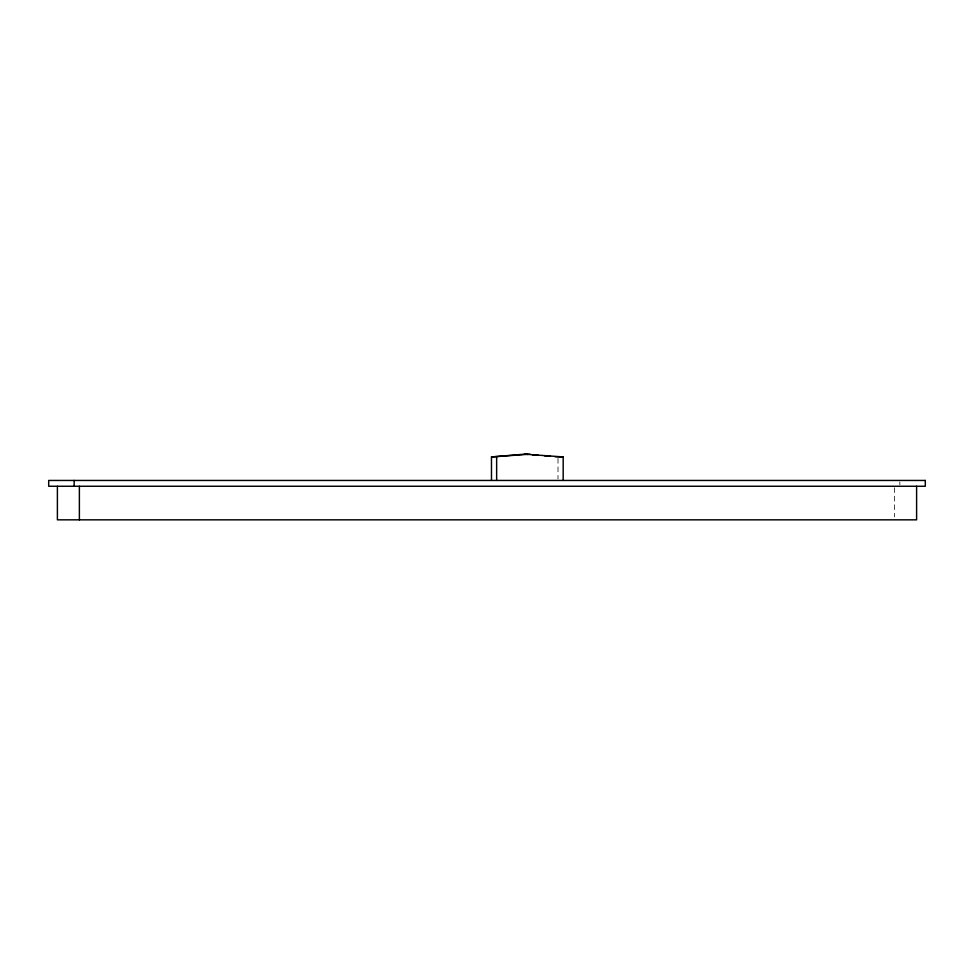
<?xml version="1.0" encoding="UTF-8"?>
<svg xmlns="http://www.w3.org/2000/svg" width="974" height="974" viewBox="0 0 974 974"><rect width="100%" height="100%" fill="white"/><g stroke="black" fill="none" stroke-linecap="round" stroke-linejoin="round"><path stroke-width="0.73" stroke-dasharray="4.87 3.65" d="M899.842 481.911L899.842 484.808M894.619 487.718L894.619 516.926M558.005 458.401L558.005 478.989"/><path stroke-width="1.46" d="M491.48 480.45L491.48 456.94L524.743 454.164L563.179 456.94L563.179 480.45M491.48 456.94L529.905 454.164M563.179 456.94L554.985 456.684M524.743 454.164L527.762 454.408M532.303 454.785L538.354 455.296M544.393 455.795L550.444 456.307M916.607 486.257L916.607 519.836L57.393 519.836L57.393 486.257M496.643 456.94L496.643 480.45M79.381 486.257L79.381 519.836M74.158 480.45L74.158 486.257M925.3 480.45L48.7 480.45L48.7 486.257L925.3 486.257L925.3 480.45"/></g></svg>
